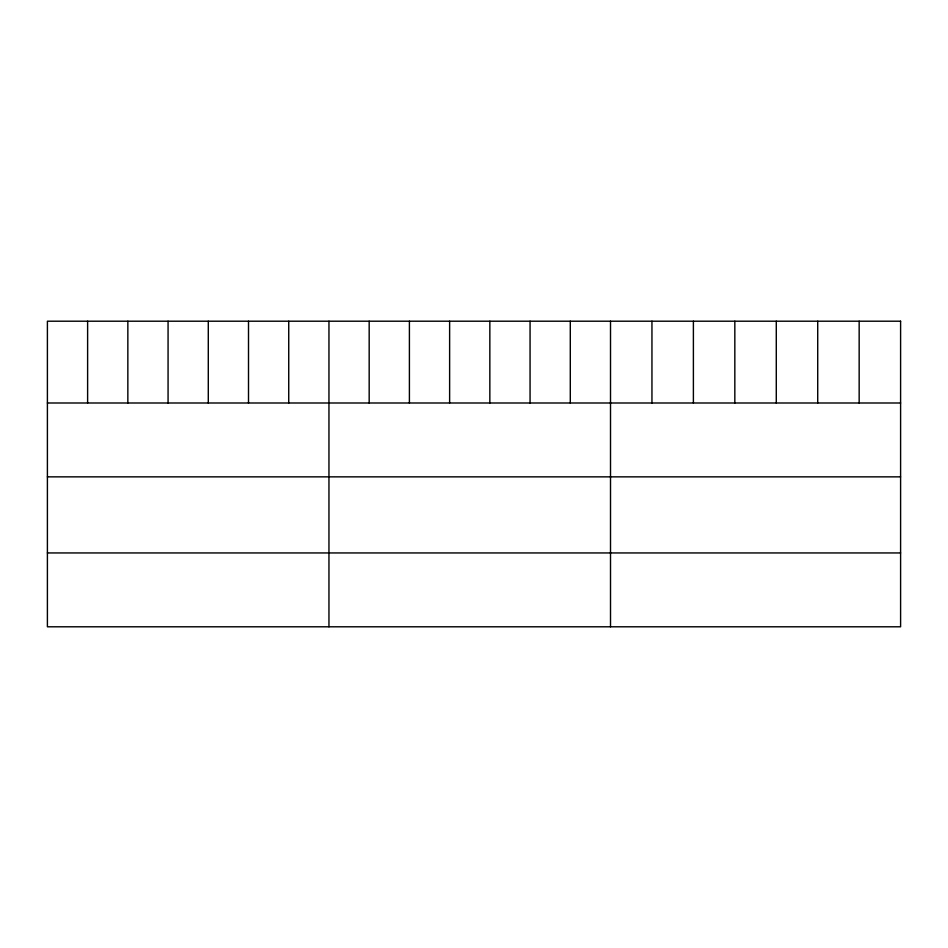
<?xml version="1.0" encoding="UTF-8"?>
<svg xmlns="http://www.w3.org/2000/svg" width="948" height="948" viewBox="0 0 948 948"><rect width="100%" height="100%" fill="white"/><g stroke="black" fill="none" stroke-linecap="round" stroke-linejoin="round"><path stroke-width="1.42" d="M47.4 402.995L900.6 402.995M47.4 476.856L900.6 476.856M47.4 552.945L900.6 552.945M859.161 321.206L859.161 402.995M817.721 321.206L817.721 402.995M776.282 321.206L776.282 402.995M734.83 321.206L734.83 402.995M693.391 321.206L693.391 402.995M651.951 321.206L651.951 402.995M610.512 321.206L610.512 626.794M570.293 321.206L570.293 402.995M530.062 321.206L530.062 402.995M489.843 321.206L489.843 402.995M449.625 321.206L449.625 402.995M409.406 321.206L409.406 402.995M369.175 321.206L369.175 402.995M328.956 321.206L328.956 626.794M288.737 321.206L288.737 402.995M248.506 321.206L248.506 402.995M208.287 321.206L208.287 402.995M168.069 321.206L168.069 402.995M127.85 321.206L127.85 402.995M87.619 321.206L87.619 402.995M900.6 321.206L47.4 321.206L47.4 626.794L900.6 626.794L900.6 321.206"/></g></svg>
